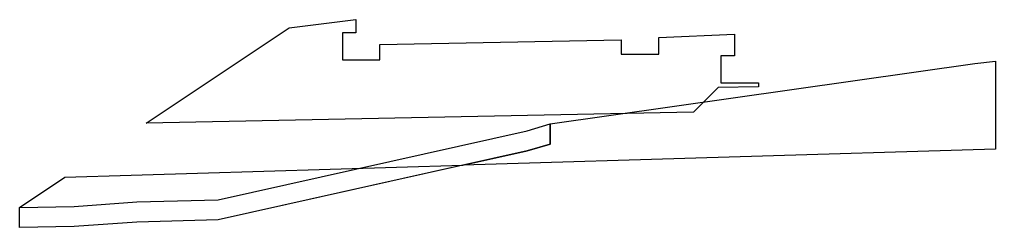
# Model space of a CAD drawing. Extents: x -717 to 1451, y -133302 to 233.
# Drawn here: x -100.37 to -93.09, y -74860.76 to -74859.21 of the extents above; entities that cross this region are included whole.
import ezdxf

# ---------------------------------------------------------------- set-up
doc = ezdxf.new("R2010")
doc.units = 0
for name, color, linetype, true_color in [('Объём_2563', 7, 'Continuous', 0xff8000), ('Объём_2570', 7, 'Continuous', 0x80ff00), ('Объём_2600', 7, 'Continuous', 0x808000)]:
    doc.layers.add(name, color=color, linetype=linetype, true_color=true_color)
doc.layers.add('Объём_2650', color=7, linetype='Continuous')

msp = doc.modelspace()

# ---------------------------------------------------------------- linework, layer by layer
at = {"layer": 'Объём_2563', "flags": 128}
msp.add_lwpolyline([(-95.3421, -74859.9024), (-99.4255, -74859.984), (-98.3585, -74859.2727), (-97.8618, -74859.2109), (-97.8618, -74859.3109), (-97.9618, -74859.3109), (-97.9618, -74859.5109), (-97.6818, -74859.5109), (-97.6818, -74859.3973), (-95.8827, -74859.3617), (-95.8827, -74859.4697), (-95.6027, -74859.4697), (-95.6027, -74859.3454), (-95.0384, -74859.3201), (-95.0383, -74859.4829), (-95.1383, -74859.4829), (-95.1381, -74859.6829), (-94.8585, -74859.6827), (-94.8585, -74859.7127), (-95.1585, -74859.7187), (-95.3421, -74859.9024), (-95.3421, -74859.9024)], dxfattribs=at)
at = {"layer": 'Объём_2570', "flags": 128}
msp.add_lwpolyline([(-96.4131, -74860.1409), (-96.584, -74860.1923), (-98.8887, -74860.7062), (-99.4951, -74860.7235), (-99.9633, -74860.7562), (-100.3705, -74860.764), (-100.3705, -74860.614), (-99.9633, -74860.6062), (-99.4951, -74860.5735), (-98.8887, -74860.5562), (-96.584, -74860.0423), (-96.4131, -74859.9909), (-96.4131, -74860.1409), (-96.4131, -74860.1409)], dxfattribs=at)
at = {"layer": 'Объём_2600', "color": 5, "flags": 128}
msp.add_lwpolyline([(-98.8887, -74860.7062), (-99.4951, -74860.7235), (-99.9633, -74860.7562), (-100.3705, -74860.764), (-100.3705, -74860.614), (-100.0318, -74860.3882), (-97.0635, -74860.2992), (-98.8887, -74860.7062), (-98.8887, -74860.7062)], dxfattribs=at)
at = {"layer": 'Объём_2650', "color": 6, "flags": 128}
msp.add_lwpolyline([(-96.584, -74860.1923), (-96.4131, -74860.1409), (-96.4131, -74859.9909), (-93.2449, -74859.5403), (-93.0904, -74859.5232), (-93.0904, -74860.18), (-97.0635, -74860.2992), (-96.584, -74860.1923), (-96.584, -74860.1923)], dxfattribs=at)

doc.saveas('drawing.dxf')
